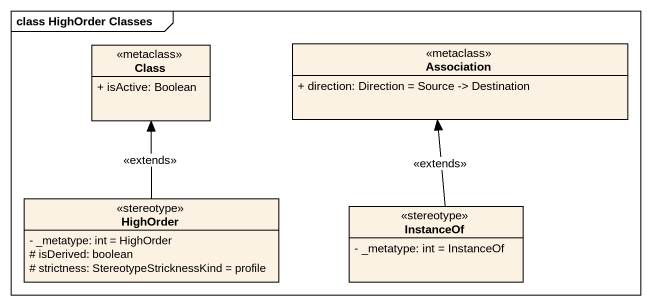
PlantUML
@startuml
mainframe class HighOrder Classes
hide circle
hide empty members
skinparam classAttributeIconSize 0
class "Class" as Class_ <<metaclass>> {
  + isActive: Boolean
}
class Association <<metaclass>> {
  + direction: Direction = Source -> Destination
}
class HighOrder <<stereotype>> {
  - _metatype: int = HighOrder
  # isDerived: boolean
  # strictness: StereotypeStricknessKind = profile
}
class InstanceOf <<stereotype>> {
  - _metatype: int = InstanceOf
}
HighOrder -up-> Class_ : <<extends>>
InstanceOf -up-> Association : <<extends>>
@enduml
